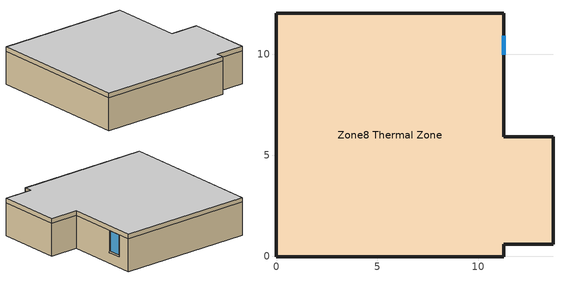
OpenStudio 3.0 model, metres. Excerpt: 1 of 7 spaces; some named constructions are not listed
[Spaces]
Zone8 Thermal Zone
 floor ground (Basement Floor Assembly): 11.25,12.01 11.25,5.92 13.69,5.92 13.69,0.58 11.25,0.58 11.25,-0.03 -0.03,-0.03 -0.03,12.01 z-2.95
 wall outside (Foundation Wall Assembly): 11.25,9.82 11.25,11.06 z-2.06:-0.23
 wall ground (Base Exterior Wall Assembly): 11.25,-0.03 11.25,0.58 13.69,0.58 13.69,5.92 11.25,5.92 11.25,12.01 -0.03,12.01 -0.03,-0.03 11.25,-0.03 z-0.23:0.13
 wall ground (Foundation Wall Assembly): 11.25,12.01 -0.03,12.01 -0.03,-0.03 11.25,-0.03 11.25,0.58 13.69,0.58 13.69,5.92 11.25,5.92 z-2.95:-0.23; 11.25,5.92,-0.23 11.25,5.92,-2.95 11.25,12.01,-2.95 11.25,12.01,-0.23 11.25,11.06,-0.23 11.25,11.06,-2.06 11.25,9.82,-2.06 11.25,9.82,-0.23
 window (Exterior Window): 11.25,9.98 11.25,10.9 z-1.91:-0.25
 ceiling to Zone1 Thermal Zone (First Floor Assembly): 11.25,-0.03 11.25,0.58 13.69,0.58 13.69,5.92 11.25,5.92 11.25,12.01 -0.03,12.01 -0.03,-0.03 z0.13
[SizingPeriod:DesignDay] Daily Dry-Bulb Temperature Range {deltaC}=0; Barometric Pressure {Pa}=100344; Wind Direction {deg}=310; Sky Clearness=0; Rain Indicator=0; Snow Indicator=0; Day of Month=21; Month=1; Day Type=WinterDesignDay; Daylight Saving Time Indicator=0; Dry-Bulb Temperature Range Modifier Type=DefaultMultipliers; Solar Model Indicator=ASHRAEClearSky
Name | Maximum Dry-Bulb Temperature {C} | Humidity Indicating Conditions at Maximum Dry-Bulb | Wind Speed {m/s} | Humidity Indicating Type
Washington Dc Dulles IntL Ar Ann Htg 99.6% Condns DB | -11.8 | -11.8 | 2.7 | Wetbulb
Washington Dc Dulles IntL Ar Ann Htg Wind 99.6% Condns WS=>MCDB | 0.8 | 0.8 | 11.2 | Wetbulb
Washington Dc Dulles IntL Ar Ann Hum_n 99.6% Condns DP=>MCDB | -9 | -19.5 | 2.7 | Dewpoint
[Construction]
Patio Shared Wall: 1/2" GWB, 2x6 24" O.C. Wood Stud Wall - R-19 Cellulose Insulation Only, 1/2" Plywood Sheathing, Air Barrier Membrane, Foil-faced Polyiso - 2.0", Foil-faced Polyiso - 2.0", Wood Furring Strips, Fiber Cement Siding
Exterior Door Reversed: I01 25mm insulation board, F08 Metal surface
First Floor Ceiling: 1/2" GWB
First Floor Ceiling - Living Room: 11 7/8" LSL Engineered Joist, 1/2" GWB
Second Floor Ceiling: 11 1/4" LSL Engineered Ceiling Joist, 1/2" GWB
[Material] Thermal Absorptance=0.9; Solar Absorptance=0.7; Visible Absorptance=0.7
Name | Roughness | Thickness {m} | Conductivity {W/m-K} | Density {kg/m3} | Specific Heat {J/kg-K}
1/2" GWB | MediumSmooth | 0.0127 | 0.16 | 800 | 1090
1/2" Plywood Sheathing | Smooth | 0.0127 | 0.07 | 400 | 1300
Foil-faced Polyiso - 2.0" | MediumRough | 0.0508 | 0.023 | 40 | 1496
Fiber Cement Siding | MediumRough | 0.0079375 | 0.09 | 1000 | 900
2x6 24" O.C. Wood Stud Wall - R-19 Cellulose Insulation Only | MediumRough | 0.1397 | 0.047481 | 30 | 712
I01 25mm insulation board | MediumRough | 0.0254 | 0.03 | 43 | 1210
F08 Metal surface | Smooth | 0.0008 | 45.28 | 7824 | 500
11 7/8" LSL Engineered Joist | Rough | 0.301325 | 0.18 | 1200 | 1012
11 1/4" LSL Engineered Ceiling Joist | Rough | 0.28575 | 0.18 | 1200 | 1012
[Material:NoMass]
Air Barrier Membrane: Roughness=Rough; Thermal Resistance {m2-K/W}=0.011; Thermal Absorptance=0.9; Solar Absorptance=0.7; Visible Absorptance=0.7
[Material:AirGap]
Wood Furring Strips: Thermal Resistance {m2-K/W}=0.15
[Sizing:Zone] Zone Cooling Design Supply Air Temperature Input Method=SupplyAirTemperature; Zone Cooling Design Supply Air Temperature Difference {deltaC}=11.11; Zone Heating Design Supply Air Temperature Input Method=SupplyAirTemperature; Zone Heating Design Supply Air Temperature Difference {deltaC}=11.11; Zone Cooling Design Supply Air Humidity Ratio {kg-H2O/kg-air}=0.0085; Zone Heating Design Supply Air Humidity Ratio {kg-H2O/kg-air}=0.008; Cooling Design Air Flow Method=DesignDay; Heating Design Air Flow Method=DesignDay; Account for Dedicated Outdoor Air System=No; Dedicated Outdoor Air System Control Strategy=NeutralSupplyAir; Dedicated Outdoor Air Low Setpoint Temperature for Design {C}=autosize; Dedicated Outdoor Air High Setpoint Temperature for Design {C}=autosize
Name | Zone Cooling Design Supply Air Temperature {C} | Zone Heating Design Supply Air Temperature {C} | Zone Heating Sizing Factor | Zone Cooling Sizing Factor | Cooling Design Air Flow Rate {m3/s} | Cooling Minimum Air Flow per Zone Floor Area {m3/s-m2} | Cooling Minimum Air Flow {m3/s} | Cooling Minimum Air Flow Fraction | Heating Design Air Flow Rate {m3/s} | Heating Maximum Air Flow per Zone Floor Area {m3/s-m2} | Heating Maximum Air Flow {m3/s} | Heating Maximum Air Flow Fraction | Design Zone Air Distribution Effectiveness in Cooling Mode
Zone5 Thermal Zone Thermal Zone; Zone4 Thermal Zone Thermal Zone; Patio Thermal Zone Thermal Zone; Zone2 Thermal Zone Thermal Zone | 14 | 40
Zone1 Thermal Zone Thermal Zone; Zone3 Thermal Zone Thermal Zone | 12 | 30 | 1 | 1 | 0 | 0.000762 | 0 | 0 | 0 | 0.002032 | 0.141576 | 0.3
Zone8 Thermal Zone Thermal Zone | 12 | 30 | 1 | 1 | 0 | 0.000762 | 0 | 0 | 0 | 0.002032 | 0.141576 | 0.3 | 1
[AirTerminal:SingleDuct:ConstantVolume:NoReheat] Availability Schedule=Always On Discrete hvac_library; Maximum Air Flow Rate {m3/s}=autosize
Diffuser 1; Diffuser; Diffuser 2
[Schedule:Compact]
Heating Setpoint Schedule: Through: 12/31, For: AllDays, Until: 24:00, 20
Cooling Setpoint Schedule: Through: 12/31, For: AllDays, Until: 24:00, 25
Lighting - 3rd Bedroom: Through: 12/31, For: Mondays, Until: 6:50, 0, Until: 7:00, 1, Until: 18:30, 0, Until: 19:30, 1, Until: 20:15, 0, Until: 20:30, 1, Until: 24:00, 0, For: Tuesdays Thursdays, Until: 6:50, 0, Until: 7:00, 1, Until: 18:30, 0, Until: 20:30, 1, Until: 24:00, 0, For: Wednesdays, Until: 6:50, 0, Until: 7:00, 1, Until: 18:30, 0, Until: 20:30, 1, Until: 24:00, 0, For: Fridays, Until: 6:50, 0, Until: 7:00, 1, Until: 18:30, 0, Until: 21:00, 1, Until: 24:00, 0, For: Saturdays, Until: 18:00, 0, Until: 19:30, 1, Until: 24:00, 0, For: Sundays, Until: 18:30, 0, Until: 20:30, 1, Until: 24:00, 0, For: AllOtherDays, Until 24:00, 0
ALWAYS_ON: Through: 12/31, For: AllDays, Until: 24:00, 1
Occupancy - Child A - Zone 1: Through: 12/31, For: Mondays, Until: 7:00, 0, Until: 8:00, 1, Until: 19:30, 0, Until: 20:15, 1, Until: 24:00, 0, For: Tuesdays Thursdays, Until: 7:00, 0, Until: 8:00, 1, Until: 16:00, 0, Until: 16:30, 1, Until: 18:00, 0, Until: 18:30, 1, Until: 19:30, 0, Until: 20:15, 1, Until: 24:00, 0, For: Wednesdays, Until: 7:00, 0, Until: 8:00, 1, Until: 19:30, 0, Until: 20:15, 1, Until: 24:00, 0, For: Fridays, Until: 7:00, 0, Until: 8:00, 1, Until: 19:30, 0, Until: 20:15, 1, Until: 21:00, 0, Until: 23:00, 1, Until: 24:00, 0, For: Saturdays, Until: 9:30, 0, Until: 11:00, 1, Until: 13:00, 0, Until: 14:30, 1, Until: 17:00, 0, Until: 18:00, 1, Until: 20:30, 0, Until: 23:00, 1, Until: 24:00, 0, For: Sundays, Until: 9:00, 0, Until: 11:00, 1, Until: 13:00, 0, Until: 14:30, 1, Until: 17:00, 0, Until: 18:00, 1, Until: 19:30, 0, Until: 20:15, 1, Until: 24:00, 0, For: AllOtherDays, Until 24:00, 0
Activity Level - Constant - 115W: Through: 12/31, For: AllDays, Until: 24:00, 115
Occupancy - Child B - Zone 1: Through: 12/31, For: Mondays, Until: 7:00, 0, Until: 8:00, 1, Until: 18:00, 0, Until: 18:30, 1, Until: 19:30, 0, Until: 20:15, 1, Until: 24:00, 0, For: Tuesdays Thursdays, Until: 7:00, 0, Until: 8:00, 1, Until: 18:00, 0, Until: 18:30, 1, Until: 19:30, 0, Until: 20:15, 1, Until: 24:00, 0, For: Wednesdays, Until: 7:00, 0, Until: 8:00, 1, Until: 18:00, 0, Until: 18:30, 1, Until: 19:30, 0, Until: 20:15, 1, Until: 24:00, 0, For: Fridays, Until: 7:00, 0, Until: 8:00, 1, Until: 18:00, 0, Until: 18:30, 1, Until: 19:30, 0, Until: 20:15, 1, Until: 21:00, 0, Until: 22:00, 1, Until: 24:00, 0, For: Saturdays, Until: 9:00, 0, Until: 10:00, 1, Until: 13:00, 0, Until: 18:00, 1, Until: 20:30, 0, Until: 22:00, 1, Until: 24:00, 0, For: Sundays, Until: 9:30, 0, Until: 10:00, 1, Until: 13:00, 0, Until: 18:30, 1, Until: 19:30, 0, Until: 20:15, 1, Until: 24:00, 0, For: AllOtherDays, Until 24:00, 0
Occupancy - Parent A - Zone 1: Through: 12/31, For: Mondays, Until: 6:30, 0, Until: 8:30, 1, Until: 18:30, 0, Until: 19:00, 1, Until: 19:15, 1, Until: 22:30, 1, Until: 24:00, 0, For: Tuesdays Thursdays, Until: 6:30, 0, Until: 8:30, 1, Until: 18:30, 0, Until: 22:30, 1, Until: 24:00, 0, For: Wednesdays, Until: 6:30, 0, Until: 8:30, 1, Until: 18:30, 0, Until: 22:30, 1, Until: 24:00, 0, For: Fridays, Until: 6:30, 0, Until: 8:30, 1, Until: 18:30, 0, Until: 23:30, 1, Until: 24:00, 0, For: Saturdays, Until: 8:15, 0, Until: 10:00, 1, Until: 12:30, 0, Until: 18:00, 1, Until: 20:30, 0, Until: 23:30, 1, Until: 24:00, 0, For: Sundays, Until: 8:15, 0, Until: 10:00, 1, Until: 12:30, 0, Until: 14:00, 1, Until: 14:30, 0, Until: 18:00, 1, Until: 18:30, 0, Until: 22:30, 1, Until: 24:00, 0, For: AllOtherDays, Until 24:00, 0
Occupancy - Parent B - Zone 1: Through: 12/31, For: Mondays, Until: 6:00, 0, Until: 6:30, 1, Until: 7:00, 0, Until: 8:30, 1, Until: 18:00, 0, Until: 19:00, 1, Until: 19:15, 1, Until: 22:00, 1, Until: 24:00, 0, For: Tuesdays Thursdays, Until: 6:00, 0, Until: 6:30, 1, Until: 7:00, 0, Until: 8:30, 1, Until: 18:00, 0, Until: 22:00, 1, Until: 24:00, 0, For: Wednesdays, Until: 6:00, 0, Until: 6:30, 1, Until: 7:00, 0, Until: 8:30, 1, Until: 18:00, 0, Until: 22:00, 1, Until: 24:00, 0, For: Fridays, Until: 6:00, 0, Until: 6:30, 1, Until: 7:00, 0, Until: 8:30, 1, Until: 18:00, 0, Until: 23:30, 1, Until: 24:00, 0, For: Saturdays, Until: 8:15, 0, Until: 10:00, 1, Until: 11:00, 0, Until: 14:30, 1, Until: 17:00, 0, Until: 18:00, 1, Until: 19:00, 0, Until: 23:30, 1, Until: 24:00, 0, For: Sundays, Until: 8:15, 0, Until: 10:00, 1, Until: 11:00, 0, Until: 14:30, 1, Until: 17:00, 0, Until: 22:00, 1, Until: 24:00, 0, For: AllOtherDays, Until 24:00, 0
Lighting - 1st Floor Bath: Through: 12/31, For: Mondays, Until: 8:15, 0, Until: 8:20, 1, Until: 18:02, 0, Until: 18:06, 1, Until: 24:00, 0, For: Tuesdays Thursdays, Until: 16:01, 0, Until: 16:06, 1, Until: 18:02, 0, Until: 18:06, 1, Until: 24:00, 0, For: Wednesdays, Until: 7:40, 0, Until: 7:45, 1, Until: 21:38, 0, Until: 21:43, 1, Until: 24:00, 0, For: Fridays, Until: 22:18, 0, Until: 22:22, 1, Until: 23:18, 0, Until: 23:22, 1, Until: 24:00, 0, For: Saturdays, Until: 22:18, 0, Until: 22:22, 1, Until: 23:18, 0, Until: 23:22, 1, Until: 24:00, 0, For: Sundays, Until: 18:02, 0, Until: 18:06, 1, Until: 24:00, 0, For: AllOtherDays, Until 24:00, 0
Lighting - Dining: Through: 12/31, For: Mondays, Until: 7:00, 0, Until: 8:00, 1, Until: 19:15, 0, Until: 20:30, 1, Until: 24:00, 0, For: Tuesdays Thursdays, Until: 7:00, 0, Until: 8:00, 1, Until: 19:15, 0, Until: 20:30, 1, Until: 24:00, 0, For: Wednesdays, Until: 7:00, 0, Until: 8:00, 1, Until: 19:15, 0, Until: 20:30, 1, Until: 24:00, 0, For: Fridays, Until: 7:00, 0, Until: 8:00, 1, Until: 19:15, 0, Until: 21:00, 1, Until: 24:00, 0, For: Saturdays, Until: 9:30, 0, Until: 10:00, 1, Until: 20:00, 0, Until: 20:30, 1, Until: 24:00, 0, For: Sundays, Until: 9:30, 0, Until: 10:00, 1, Until: 19:15, 0, Until: 20:30, 1, Until: 24:00, 0, For: AllOtherDays, Until 24:00, 0
Lighting - Kitchen: Through: 12/31, For: Mondays, Until: 6:00, 0, Until: 8:25, 1, Until: 18:00, 0, Until: 18:30, 1, Until: 19:00, 0, Until: 19:15, 1, Until: 19:30, 0, Until: 20:15, 1, Until: 20:30, 0, Until: 22:30, 1, Until: 24:00, 0, For: Tuesdays Thursdays, Until: 6:00, 0, Until: 8:25, 1, Until: 18:00, 0, Until: 18:30, 1, Until: 19:00, 0, Until: 19:15, 1, Until: 19:30, 0, Until: 20:15, 1, Until: 20:30, 0, Until: 22:30, 1, Until: 24:00, 0, For: Wednesdays, Until: 6:00, 0, Until: 8:25, 1, Until: 18:00, 0, Until: 18:30, 1, Until: 19:00, 0, Until: 19:15, 1, Until: 19:30, 0, Until: 20:15, 1, Until: 20:30, 0, Until: 22:30, 1, Until: 24:00, 0, For: Fridays, Until: 6:00, 0, Until: 8:25, 1, Until: 18:00, 0, Until: 18:30, 1, Until: 19:00, 0, Until: 19:15, 1, Until: 19:30, 0, Until: 20:15, 1, Until: 21:00, 0, Until: 23:30, 1, Until: 24:00, 0, For: Saturdays, Until: 8:15, 0, Until: 10:00, 1, Until: 19:00, 0, Until: 23:30, 1, Until: 24:00, 0, For: Sundays, Until: 8:15, 0, Until: 10:00, 1, Until: 18:00, 0, Until: 18:30, 1, Until: 19:00, 0, Until: 19:15, 1, Until: 19:30, 0, Until: 20:15, 1, Until: 20:30, 0, Until: 22:30, 1, Until: 24:00, 0, For: AllOtherDays, Until 24:00, 0
Lighting - Living Room: Through: 12/31, For: Mondays, Until: 8:00, 0, Until: 8:25, 1, Until: 18:00, 0, Until: 22:30, 1, Until: 24:00, 0, For: Tuesdays Thursdays, Until: 8:00, 0, Until: 8:25, 1, Until: 18:00, 0, Until: 18:30, 1, Until: 19:00, 0, Until: 19:15, 1, Until: 19:30, 0, Until: 21:30, 1, Until: 22:00, 0, Until: 22:30, 1, Until: 24:00, 0, For: Wednesdays, Until: 8:00, 0, Until: 8:25, 1, Until: 18:00, 0, Until: 18:30, 1, Until: 19:00, 0, Until: 19:15, 1, Until: 19:30, 0, Until: 22:30, 1, Until: 24:00, 0, For: Fridays, Until: 8:00, 0, Until: 8:25, 1, Until: 18:01, 0, Until: 18:30, 1, Until: 19:00, 0, Until: 19:15, 1, Until: 19:30, 0, Until: 23:30, 1, Until: 24:00, 0, For: Saturdays, Until: 21:00, 0, Until: 23:30, 1, Until: 24:00, 0, For: Sundays, Until: 18:00, 0, Until: 18:30, 1, Until: 19:00, 0, Until: 19:15, 1, Until: 19:30, 0, Until: 22:30, 1, Until: 24:00, 0, For: AllOtherDays, Until 24:00, 0
Blu-Ray Living Room: Through: 12/31, For: Mondays, Until: 24:00, 0.516, For: Tuesdays Thursdays, Until: 24:00, 0.516, For: Wednesdays, Until: 24:00, 0.516, For: Fridays, Until: 24:00, 0.516, For: Saturdays, Until: 15:00, 0.516, Until: 16:30, 1, Until: 24:00, 0.516, For: Sundays, Until: 15:00, 0.516, Until: 16:30, 1, Until: 24:00, 0.516, For: AllOtherDays, Until 24:00, 0
Cablebox; Modem/Router; Stereo; 1 Cell Phone; 2 Cell Phones; Clock Radio; Boombox; Other: Through: 12/31, For: Mondays, Until: 24:00, 1, For: Tuesdays Thursdays, Until: 24:00, 1, For: Wednesdays, Until: 24:00, 1, For: Fridays, Until: 24:00, 1, For: Saturdays, Until: 24:00, 1, For: Sundays, Until: 24:00, 1, For: AllOtherDays, Until 24:00, 0
Living Room TV: Through: 12/31, For: Mondays, Until: 6:30, 0.016, Until: 8:25, 1, Until: 18:10, 0.016, Until: 20:30, 1, Until: 24:00, 0.016, For: Tuesdays Thursdays, Until: 6:30, 0.016, Until: 8:25, 1, Until: 18:10, 0.016, Until: 20:30, 1, Until: 24:00, 0.016, For: Wednesdays, Until: 6:30, 0.016, Until: 8:25, 1, Until: 18:10, 0.016, Until: 20:30, 1, Until: 24:00, 0.016, For: Fridays, Until: 6:30, 0.016, Until: 8:25, 1, Until: 18:10, 0.016, Until: 20:30, 1, Until: 24:00, 0.016, For: Saturdays, Until: 8:30, 0.016, Until: 10:30, 1, Until: 20:00, 0.016, Until: 23:30, 1, Until: 24:00, 0.016, For: Sundays, Until: 8:30, 0.016, Until: 10:30, 1, Until: 18:10, 0.016, Until: 22:40, 1, Until: 24:00, 0.016, For: AllOtherDays, Until 24:00, 0
Slow Cooker: Through: 12/31, For: Mondays, Until: 24:00, 0, For: Tuesdays Thursdays, Until: 24:00, 0, For: Wednesdays, Until: 24:00, 0, For: Fridays, Until: 24:00, 0, For: Saturdays, Until: 8:30, 0, Until: 20:30, 1, Until: 24:00, 0, For: Sundays, Until: 24:00, 0, For: AllOtherDays, Until 24:00, 0
Toaster: Through: 12/31, For: Mondays, Until: 6:20, 0, Until: 6:25, 1, Until: 24:00, 0, For: Tuesdays Thursdays, Until: 6:20, 0, Until: 6:25, 1, Until: 24:00, 0, For: Wednesdays, Until: 6:20, 0, Until: 6:25, 1, Until: 24:00, 0, For: Fridays, Until: 6:20, 0, Until: 6:26, 1, Until: 24:00, 0, For: Saturdays, Until: 9:20, 0, Until: 9:26, 1, Until: 24:00, 0, For: Sundays, Until: 9:20, 0, Until: 9:26, 1, Until: 24:00, 0, For: AllOtherDays, Until 24:00, 0
Toaster Oven: Through: 12/31, For: Mondays, Until: 6:15, 0, Until: 6:19, 1, Until: 24:00, 0, For: Tuesdays Thursdays, Until: 6:15, 0, Until: 6:19, 1, Until: 24:00, 0, For: Wednesdays, Until: 6:15, 0, Until: 6:19, 1, Until: 24:00, 0, For: Fridays, Until: 6:15, 0, Until: 6:19, 1, Until: 24:00, 0, For: Saturdays, Until: 9:20, 0, Until: 9:26, 1, Until: 24:00, 0, For: Sundays, Until: 9:20, 0, Until: 9:26, 1, Until: 24:00, 0, For: AllOtherDays, Until 24:00, 0
Vacuum: Through: 12/31, For: Mondays, Until: 24:00, 0, For: Saturdays, Until: 17:30, 0, Until: 19:27, 1, Until: 24:00, 0, For: AllOtherDays, Until 24:00, 0
Video Game System: Through: 12/31, For: Mondays, Until: 24:00, 0.159, For: Tuesdays Thursdays, Until: 24:00, 0.159, For: Wednesdays, Until: 24:00, 0.159, For: Fridays, Until: 21:00, 0.159, Until: 22:00, 1, Until: 24:00, 0.159, For: Saturdays, Until: 22:00, 0.159, Until: 23:00, 1, Until: 24:00, 0.159, For: Sundays, Until: 10:00, 0.159, Until: 11:00, 1, Until: 24:00, 0.159, For: AllOtherDays, Until 24:00, 0
Clothes Dryer: Through: 12/31, For: Mondays, Until: 24:00, 0, For: Tuesdays Thursdays, Until: 24:00, 0, For: Wednesdays, Until: 20:30, 0, Until: 22:00, 1, Until: 24:00, 0, For: Fridays, Until: 24:00, 0, For: Saturdays, Until: 12:30, 0, Until: 13:45, 1, Until: 15:00, 0, Until: 15:45, 1, Until: 24:00, 0, For: Sundays, Until: 12:30, 0, Until: 13:15, 1, Until: 15:00, 0, Until: 15:45, 1, Until: 24:00, 0, For: AllOtherDays, Until 24:00, 0
Clothes Washer: Through: 12/31, For: Mondays, Until: 24:00, 0, For: Tuesdays Thursdays, Until: 24:00, 0, For: Wednesdays, Until: 18:30, 0, Until: 19:15, 1, Until: 20:25, 0, Until: 21:10, 1, Until: 24:00, 0, For: Fridays, Until: 24:00, 0, For: Saturdays, Until: 11:00, 0, Until: 11:45, 1, Until: 14:30, 0, Until: 15:15, 1, Until: 24:00, 0, For: Sundays, Until: 11:00, 0, Until: 11:45, 1, Until: 14:30, 0, Until: 15:15, 1, Until: 24:00, 0, For: AllOtherDays, Until 24:00, 0
Cooktop: Through: 12/31, For: Mondays, Until: 18:02, 0, Until: 18:09, 1, Until: 24:00, 0, For: Tuesdays Thursdays, Until: 18:02, 0, Until: 18:09, 1, Until: 24:00, 0, For: Wednesdays, Until: 18:02, 0, Until: 18:09, 1, Until: 24:00, 0, For: Fridays, Until: 18:02, 0, Until: 18:09, 1, Until: 24:00, 0, For: Saturdays, Until: 8:15, 0, Until: 8:22, 1, Until: 12:02, 0, Until: 12:09, 1, Until: 19:00, 0, Until: 19:07, 1, Until: 24:00, 0, For: Sundays, Until: 8:15, 0, Until: 8:22, 1, Until: 12:02, 0, Until: 12:09, 1, Until: 18:02, 0, Until: 18:07, 1, Until: 24:00, 0, For: AllOtherDays, Until 24:00, 0
Oven: Through: 12/31, For: Mondays, Until: 24:00, 0, For: Tuesdays Thursdays, Until: 24:00, 0, For: Wednesdays, Until: 24:00, 0, For: Fridays, Until: 24:00, 0, For: Saturdays, Until: 8:15, 0, Until: 8:38, 1, Until: 19:00, 0, Until: 19:23, 1, Until: 24:00, 0, For: Sundays, Until: 8:15, 0, Until: 8:38, 1, Until: 24:00, 0, For: AllOtherDays, Until 24:00, 0
Microwave: Through: 12/31, For: Mondays, Until: 6:01, 0, Until: 6:08, 1, Until: 18:10, 0, Until: 18:17, 1, Until: 24:00, 0, For: Tuesdays Thursdays, Until: 6:01, 0, Until: 6:08, 1, Until: 18:10, 0, Until: 18:17, 1, Until: 24:00, 0, For: Wednesdays, Until: 6:01, 0, Until: 6:08, 1, Until: 18:10, 0, Until: 18:17, 1, Until: 24:00, 0, For: Fridays, Until: 6:01, 0, Until: 6:08, 1, Until: 18:10, 0, Until: 18:17, 1, Until: 24:00, 0, For: Saturdays, Until: 9:15, 0, Until: 9:20, 1, Until: 12:10, 0, Until: 12:15, 1, Until: 24:00, 0, For: Sundays, Until: 9:15, 0, Until: 9:22, 1, Until: 12:10, 0, Until: 12:17, 1, Until: 18:10, 0, Until: 18:17, 1, Until: 24:00, 0, For: AllOtherDays, Until 24:00, 0
Occupancy - Child A - Zone 3: Through: 12/31, For: Mondays, Until: 7:00, 1, Until: 18:00, 0, Until: 19:30, 1, Until: 20:15, 0, Until: 24:00, 1, For: Tuesdays Thursdays, Until: 7:00, 1, Until: 16:30, 0, Until: 18:00, 1, Until: 18:30, 0, Until: 19:30, 1, Until: 20:15, 0, Until: 24:00, 1, For: Wednesdays, Until: 7:00, 1, Until: 18:00, 0, Until: 19:30, 1, Until: 20:15, 0, Until: 24:00, 1, For: Fridays, Until: 7:00, 1, Until: 18:00, 0, Until: 19:30, 1, Until: 20:15, 0, Until: 21:00, 1, Until: 23:00, 0, Until: 24:00, 1, For: Saturdays, Until: 9:30, 1, Until: 11:00, 0, Until: 13:00, 1, Until: 18:00, 0, Until: 19:30, 1, Until: 23:00, 0, Until: 24:00, 1, For: Sundays, Until: 9:00, 1, Until: 11:00, 0, Until: 13:00, 1, Until: 18:00, 0, Until: 19:30, 1, Until: 20:15, 0, Until: 24:00, 1, For: AllOtherDays, Until 24:00, 0
Occupancy - Child B - Zone 3: Through: 12/31, For: Mondays, Until: 7:00, 1, Until: 18:30, 0, Until: 19:30, 1, Until: 20:15, 0, Until: 24:00, 1, For: Tuesdays Thursdays, Until: 7:00, 1, Until: 18:30, 0, Until: 19:30, 1, Until: 20:15, 0, Until: 24:00, 1, For: Wednesdays, Until: 7:00, 1, Until: 18:30, 0, Until: 19:30, 1, Until: 20:15, 0, Until: 24:00, 1, For: Fridays, Until: 7:00, 1, Until: 18:30, 0, Until: 19:30, 1, Until: 20:15, 0, Until: 21:00, 1, Until: 22:00, 0, Until: 24:00, 1, For: Saturdays, Until: 9:00, 1, Until: 12:30, 0, Until: 13:00, 1, Until: 18:00, 0, Until: 20:30, 1, Until: 22:00, 0, Until: 24:00, 1, For: Sundays, Until: 9:30, 1, Until: 12:30, 0, Until: 13:00, 1, Until: 18:30, 0, Until: 19:30, 1, Until: 20:15, 0, Until: 24:00, 1, For: AllOtherDays, Until 24:00, 0
Occupancy - Parent A - Zone 3: Through: 12/31, For: Mondays, Until: 6:30, 1, Until: 18:00, 0, Until: 18:30, 1, Until: 22:30, 0, Until: 24:00, 1, For: Tuesdays Thursdays, Until: 6:30, 1, Until: 18:00, 0, Until: 18:30, 1, Until: 22:30, 0, Until: 24:00, 1, For: Wednesdays, Until: 6:30, 1, Until: 18:00, 0, Until: 18:30, 1, Until: 22:30, 0, Until: 24:00, 1, For: Fridays, Until: 6:30, 1, Until: 18:00, 0, Until: 18:30, 1, Until: 23:30, 0, Until: 24:00, 1, For: Saturdays, Until: 8:15, 1, Until: 20:00, 0, Until: 20:30, 1, Until: 23:30, 0, Until: 24:00, 1, For: Sundays, Until: 8:15, 1, Until: 14:00, 0, Until: 14:30, 1, Until: 18:00, 0, Until: 18:30, 1, Until: 22:30, 0, Until: 24:00, 1, For: AllOtherDays, Until 24:00, 0
Occupancy - Parent B - Zone 3: Through: 12/31, For: Mondays, Until: 6:00, 1, Until: 6:30, 0, Until: 7:00, 1, Until: 22:00, 0, Until: 24:00, 1, For: Tuesdays Thursdays, Until: 6:00, 1, Until: 6:30, 0, Until: 7:00, 1, Until: 22:00, 0, Until: 24:00, 1, For: Wednesdays, Until: 6:00, 1, Until: 6:30, 0, Until: 7:00, 1, Until: 22:00, 0, Until: 24:00, 1, For: Fridays, Until: 6:00, 1, Until: 6:30, 0, Until: 7:00, 1, Until: 23:30, 0, Until: 24:00, 1, For: Saturdays, Until: 8:15, 1, Until: 10:00, 0, Until: 11:00, 1, Until: 18:00, 0, Until: 19:00, 1, Until: 23:30, 0, Until: 24:00, 1, For: Sundays, Until: 8:15, 1, Until: 10:00, 0, Until: 11:00, 1, Until: 22:00, 0, Until: 24:00, 1, For: AllOtherDays, Until 24:00, 0
Lighting - 2nd Bedroom: Through: 12/31, For: Mondays, Until: 6:40, 0, Until: 7:00, 1, Until: 18:20, 0, Until: 19:30, 1, Until: 20:15, 0, Until: 21:45, 1, Until: 24:00, 0, For: Tuesdays Thursdays, Until: 6:40, 0, Until: 7:00, 1, Until: 16:30, 0, Until: 18:00, 1, Until: 18:30, 0, Until: 20:15, 1, Until: 21:45, 1, Until: 22:00, 1, Until: 24:00, 0, For: Wednesdays, Until: 6:40, 0, Until: 7:00, 1, Until: 18:20, 0, Until: 18:30, 1, Until: 20:15, 1, Until: 21:45, 1, Until: 22:00, 1, Until: 24:00, 0, For: Fridays, Until: 6:40, 0, Until: 7:00, 1, Until: 18:20, 0, Until: 18:30, 1, Until: 20:00, 1, Until: 21:00, 1, Until: 24:00, 0, For: Saturdays, Until: 12:45, 0, Until: 13:00, 1, Until: 18:00, 0, Until: 19:30, 1, Until: 24:00, 0, For: Sundays, Until: 18:20, 0, Until: 18:30, 1, Until: 20:15, 1, Until: 21:45, 1, Until: 22:00, 1, Until: 24:00, 0, For: AllOtherDays, Until 24:00, 0
Lighting - 2nd Floor Bath: Through: 12/31, For: Mondays, Until: 6:30, 0, Until: 6:50, 1, Until: 18:08, 0, Until: 18:18, 1, Until: 20:15, 0, Until: 20:25, 1, Until: 21:45, 0, Until: 22:00, 1, Until: 24:00, 0, For: Tuesdays Thursdays, Until: 6:30, 0, Until: 6:50, 1, Until: 20:15, 0, Until: 20:25, 1, Until: 21:45, 0, Until: 22:00, 1, Until: 24:00, 0, For: Wednesdays, Until: 6:30, 0, Until: 6:40, 1, Until: 18:08, 0, Until: 18:18, 1, Until: 20:15, 0, Until: 20:25, 1, Until: 21:45, 0, Until: 22:00, 1, Until: 24:00, 0, For: Fridays, Until: 6:30, 0, Until: 6:50, 1, Until: 18:08, 0, Until: 18:18, 1, Until: 20:00, 0, Until: 21:00, 1, Until: 22:00, 0, Until: 22:15, 1, Until: 23:00, 0, Until: 23:15, 1, Until: 24:00, 0, For: Saturdays, Until: 8:45, 0, Until: 9:15, 1, Until: 12:30, 0, Until: 12:45, 1, Until: 22:00, 0, Until: 22:15, 1, Until: 23:00, 0, Until: 23:15, 1, Until: 24:00, 0, For: Sundays, Until: 8:45, 0, Until: 9:15, 1, Until: 18:08, 0, Until: 18:18, 1, Until: 20:15, 0, Until: 20:25, 1, Until: 21:00, 0, Until: 21:15, 1, Until: 21:45, 0, Until: 22:00, 1, Until: 24:00, 0, For: AllOtherDays, Until 24:00, 0
Lighting - Master Bath: Through: 12/31, For: Mondays, Until: 3:31, 0, Until: 3:34, 1, Until: 4:00, 0, Until: 4:03, 1, Until: 6:00, 0, Until: 6:15, 1, Until: 6:30, 0, Until: 6:45, 1, Until: 18:01, 0, Until: 18:06, 1, Until: 22:05, 0, Until: 22:25, 1, Until: 22:30, 0, Until: 22:40, 1, Until: 24:00, 0, For: Tuesdays Thursdays, Until: 3:31, 0, Until: 3:34, 1, Until: 4:00, 0, Until: 4:03, 1, Until: 6:00, 0, Until: 6:15, 1, Until: 6:30, 0, Until: 6:45, 1, Until: 18:01, 0, Until: 18:06, 1, Until: 22:05, 0, Until: 22:25, 1, Until: 22:30, 0, Until: 22:40, 1, Until: 24:00, 0, For: Wednesdays, Until: 3:31, 0, Until: 3:34, 1, Until: 4:00, 0, Until: 4:03, 1, Until: 6:00, 0, Until: 6:15, 1, Until: 6:30, 0, Until: 6:45, 1, Until: 18:00, 0, Until: 18:06, 1, Until: 22:05, 0, Until: 22:25, 1, Until: 22:30, 0, Until: 22:40, 1, Until: 24:00, 0, For: Fridays, Until: 3:31, 0, Until: 3:34, 1, Until: 4:00, 0, Until: 4:03, 1, Until: 6:00, 0, Until: 6:15, 1, Until: 6:30, 0, Until: 6:45, 1, Until: 18:01, 0, Until: 18:06, 1, Until: 23:30, 0, Until: 23:45, 1, Until: 24:00, 0, For: Saturdays, Until: 8:00, 0, Until: 8:15, 1, Until: 10:00, 0, Until: 10:15, 1, Until: 20:00, 0, Until: 20:15, 1, Until: 23:30, 0, Until: 23:45, 1, Until: 24:00, 0, For: Sundays, Until: 8:00, 0, Until: 8:15, 1, Until: 10:00, 0, Until: 10:15, 1, Until: 14:00, 0, Until: 14:15, 1, Until: 18:01, 0, Until: 18:06, 1, Until: 22:05, 0, Until: 22:25, 1, Until: 22:30, 0, Until: 22:40, 1, Until: 24:00, 0, For: AllOtherDays, Until 24:00, 0
Lighting - Master Bedroom: Through: 12/31, For: Mondays, Until: 6:15, 0, Until: 6:30, 1, Until: 6:45, 0, Until: 7:00, 1, Until: 18:07, 0, Until: 18:30, 1, Until: 22:00, 0, Until: 23:00, 1, Until: 24:00, 0, For: Tuesdays Thursdays, Until: 6:15, 0, Until: 6:30, 1, Until: 6:45, 0, Until: 7:00, 1, Until: 18:07, 0, Until: 18:30, 1, Until: 22:00, 0, Until: 23:00, 1, Until: 24:00, 0, For: Wednesdays, Until: 6:15, 0, Until: 6:30, 1, Until: 6:45, 0, Until: 7:00, 1, Until: 18:07, 0, Until: 18:30, 1, Until: 22:00, 0, Until: 23:00, 1, Until: 24:00, 0, For: Fridays, Until: 6:15, 0, Until: 6:30, 1, Until: 6:45, 0, Until: 7:00, 1, Until: 18:07, 0, Until: 18:30, 1, Until: 23:30, 0, Until: 24:00, 1, For: Saturdays, Until: 10:15, 0, Until: 11:00, 1, Until: 18:00, 0, Until: 19:00, 1, Until: 20:15, 0, Until: 20:30, 1, Until: 23:30, 0, Until: 24:00, 1, For: Sundays, Until: 10:15, 0, Until: 11:00, 1, Until: 18:07, 0, Until: 18:30, 1, Until: 22:00, 0, Until: 23:00, 1, Until: 24:00, 0, For: AllOtherDays, Until 24:00, 0
Curling Iron: Through: 12/31, For: Mondays, Until: 6:38, 0, Until: 6:40, 1, Until: 24:00, 0, For: Tuesdays Thursdays, Until: 6:38, 0, Until: 6:40, 1, Until: 24:00, 0, For: Wednesdays, Until: 6:38, 0, Until: 6:40, 1, Until: 24:00, 0, For: Fridays, Until: 6:38, 0, Until: 6:40, 1, Until: 24:00, 0, For: Saturdays, Until: 10:09, 0, Until: 10:11, 1, Until: 24:00, 0, For: Sundays, Until: 10:09, 0, Until: 10:11, 1, Until: 24:00, 0, For: AllOtherDays, Until 24:00, 0
Hair Dryer: Through: 12/31, For: Mondays, Until: 6:40, 0, Until: 6:44, 1, Until: 24:00, 0, For: Tuesdays Thursdays, Until: 6:40, 0, Until: 6:44, 1, Until: 24:00, 0, For: Wednesdays, Until: 6:40, 0, Until: 6:44, 1, Until: 24:00, 0, For: Fridays, Until: 6:40, 0, Until: 6:44, 1, Until: 24:00, 0, For: Saturdays, Until: 10:09, 0, Until: 10:12, 1, Until: 24:00, 0, For: Sundays, Until: 10:09, 0, Until: 10:12, 1, Until: 24:00, 0, For: AllOtherDays, Until 24:00, 0
Heating Pad: Through: 12/31, For: Mondays, Until: 22:00, 0, Until: 22:15, 1, Until: 24:00, 0, For: Tuesdays Thursdays, Until: 22:00, 0, Until: 22:10, 1, Until: 24:00, 0, For: Wednesdays, Until: 22:00, 0, Until: 22:15, 1, Until: 24:00, 0, For: Fridays, Until: 23:30, 0, Until: 23:45, 1, Until: 24:00, 0, For: Saturdays, Until: 23:30, 0, Until: 23:45, 1, Until: 24:00, 0, For: Sundays, Until: 22:00, 0, Until: 22:15, 1, Until: 24:00, 0, For: AllOtherDays, Until 24:00, 0
Iron: Through: 12/31, For: Mondays, Until: 24:00, 0, For: Tuesdays Thursdays, Until: 24:00, 0, For: Wednesdays, Until: 24:00, 0, For: Fridays, Until: 24:00, 0, For: Saturdays, Until: 18:00, 0, Until: 18:25, 1, Until: 24:00, 0, For: Sundays, Until: 14:16, 0, Until: 14:41, 1, Until: 24:00, 0, For: AllOtherDays, Until 24:00, 0
Laptop A: Through: 12/31, For: Mondays, Until: 18:30, 0.125, Until: 22:00, 1, Until: 24:00, 0.125, For: Tuesdays Thursdays, Until: 18:30, 0.125, Until: 22:00, 1, Until: 24:00, 0.125, For: Wednesdays, Until: 18:30, 0.125, Until: 22:00, 1, Until: 24:00, 0.125, For: Fridays, Until: 18:30, 0.125, Until: 21:00, 1, Until: 24:00, 0.125, For: Saturdays, Until: 11:00, 0.125, Until: 13:00, 1, Until: 18:00, 0.125, Until: 19:30, 1, Until: 24:00, 0.125, For: Sundays, Until: 11:00, 0.125, Until: 13:00, 1, Until: 18:30, 0.125, Until: 22:00, 1, Until: 24:00, 0.125, For: AllOtherDays, Until 24:00, 0
Laptop B: Through: 12/31, For: Mondays, Until: 18:30, 0.125, Until: 20:15, 1, Until: 24:00, 0.125, For: Tuesdays Thursdays, Until: 18:30, 0.125, Until: 20:15, 1, Until: 24:00, 0.125, For: Wednesdays, Until: 18:30, 0.125, Until: 20:15, 1, Until: 24:00, 0.125, For: Fridays, Until: 18:30, 0.125, Until: 21:00, 1, Until: 24:00, 0.125, For: Saturdays, Until: 18:00, 0.125, Until: 19:30, 1, Until: 24:00, 0.125, For: Sundays, Until: 18:30, 0.125, Until: 20:15, 1, Until: 24:00, 0.125, For: AllOtherDays, Until 24:00, 0
Blu-Ray Master Bed: Through: 12/31, For: Mondays, Until: 24:00, 0.516, For: Tuesdays Thursdays, Until: 24:00, 0.516, For: Wednesdays, Until: 22:00, 0.516, Until: 23:30, 1, Until: 24:00, 0.516, For: Fridays, Until: 24:00, 0.516, For: Saturdays, Until: 24:00, 0.516, For: Sundays, Until: 22:00, 0.516, Until: 23:30, 1, Until: 24:00, 0.516, For: AllOtherDays, Until 24:00, 0
Master Bedroom TV: Through: 12/31, For: Mondays, Until: 6:15, 0.196, Until: 7:00, 1, Until: 24:00, 0.196, For: Tuesdays Thursdays, Until: 6:15, 0.196, Until: 7:00, 1, Until: 24:00, 0.196, For: Wednesdays, Until: 6:15, 0.196, Until: 7:00, 1, Until: 24:00, 0.196, For: Fridays, Until: 6:15, 0.196, Until: 7:00, 1, Until: 24:00, 0.196, For: Saturdays, Until: 24:00, 0.196, For: Sundays, Until: 24:00, 0.196, For: AllOtherDays, Until 24:00, 0
Portable Fan: Through: 12/31, For: Mondays, Until: 22:00, 0, Until: 24:00, 1, For: Tuesdays Thursdays, Until: 22:00, 0, Until: 24:00, 1, For: Wednesdays, Until: 22:00, 0, Until: 24:00, 1, For: Fridays, Until: 23:30, 0, Until: 24:00, 1, For: Saturdays, Until: 23:30, 0, Until: 24:00, 1, For: Sundays, Until: 22:00, 0, Until: 24:00, 1, For: AllOtherDays, Until 24:00, 0
[Schedule:Constant]
Always On Discrete hvac_library: Value=1
